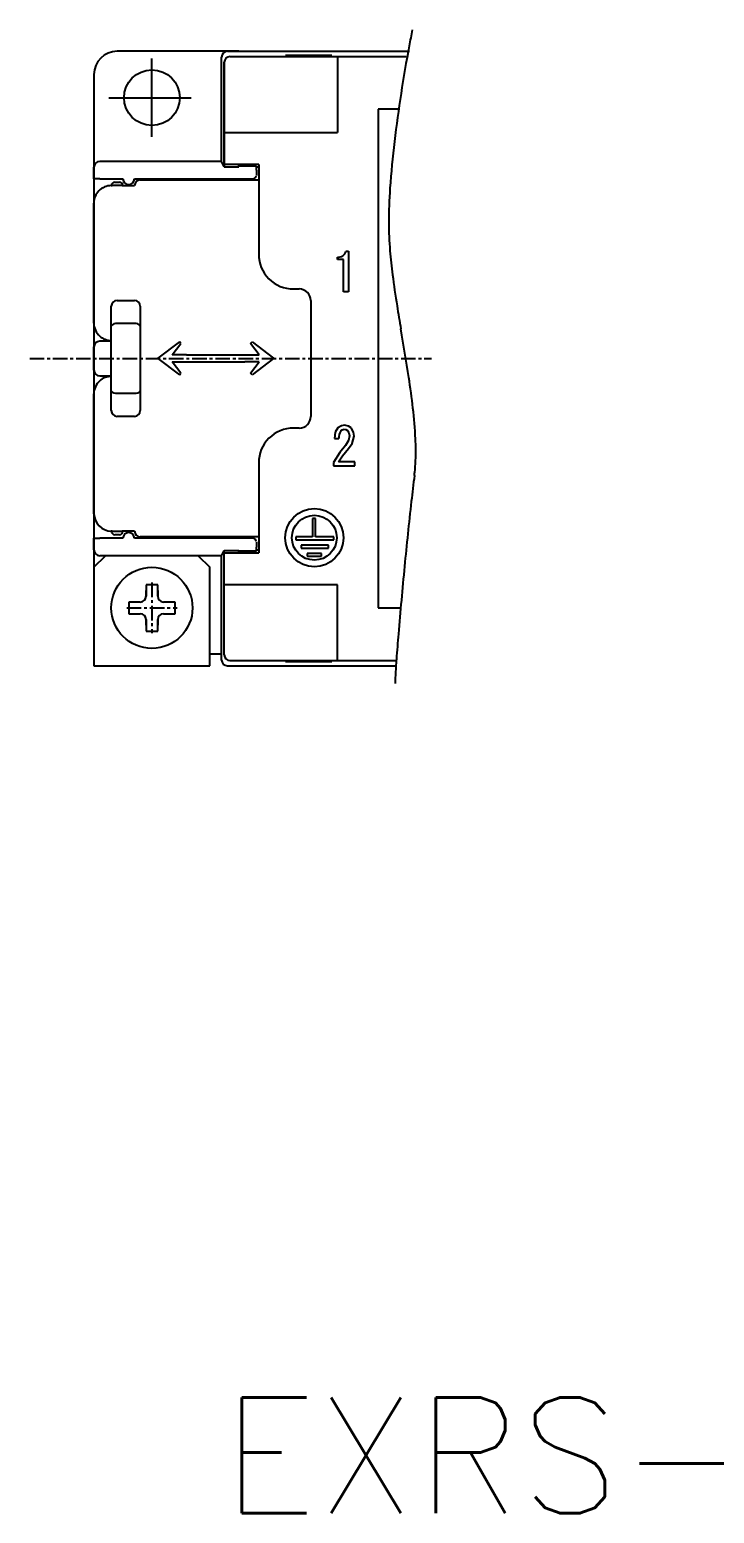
# Model space of a CAD drawing. Extents: x 176 to 427, y 225 to 355.
# Drawn here: x 175.6 to 234.6, y 224.8 to 352.7 of the extents above; entities that cross this region are included whole.
import ezdxf

# ---------------------------------------------------------------- set-up
doc = ezdxf.new("R2010")
doc.units = 0
doc.linetypes.add('CENTER', pattern=[2, 1.25, -0.25, 0.25, -0.25])
doc.layers.get('0').update_dxf_attribs({"linetype": 'CONTINUOUS'})
doc.layers.add('CENTER', color=1, linetype='CENTER')
doc.styles.get("Standard").update_dxf_attribs({"font": 'txt.shx'})

msp = doc.modelspace()

# ---------------------------------------------------------------- linework, layer by layer
at = {"color": 7, "linetype": 'CONTINUOUS'}
for p, q in [((193.66479, 350.8536), (183.16491, 350.8536)), ((192.66484, 350.8536), (194.81502, 350.8536)), ((194.81502, 350.8536), (205.51446, 350.8536)), ((205.51446, 350.8536), (208.35347, 350.8536)), ((186.16503, 343.47812), (186.16503, 350.22866)), ((192.16473, 341.35285), (192.16473, 350.35349)), ((192.39489, 343.85314), (192.39489, 349.90347)), ((192.39489, 349.90347), (192.39489, 343.85314)), ((192.895, 350.40358), (202.16423, 350.40358)), ((192.895, 350.40358), (202.16423, 350.40358)), ((201.66494, 350.48589), (197.66459, 350.48589)), ((197.66459, 350.46098), (201.66494, 350.46098)), ((202.16423, 350.40358), (208.06402, 350.40358)), ((202.16423, 350.40358), (202.16423, 343.85314)), ((181.16474, 348.85343), (181.16474, 302.85411)), ((182.46552, 346.85326), (189.53963, 346.85326)), ((207.42934, 345.85331), (205.66446, 345.85331)), ((205.66446, 345.85331), (205.66446, 302.85411)), ((192.39489, 343.85314), (192.39489, 340.89986)), ((192.39489, 341.10294), (192.39489, 343.85314)), ((192.39489, 343.85314), (202.16423, 343.85314)), ((181.16474, 340.113), (181.16474, 340.85275)), ((192.16473, 341.35285), (181.66458, 341.35285)), ((192.39489, 340.89986), (192.16473, 341.35285)), ((192.89879, 341.10294), (192.39489, 341.10294)), ((192.39489, 340.89986), (193.66479, 340.89986)), ((193.39863, 341.10294), (192.89879, 341.10294)), ((195.36441, 341.10294), (193.39863, 341.10294)), ((193.66479, 340.89986), (193.66479, 341.10294)), ((193.66479, 340.96593), (195.16431, 340.96593)), ((195.16431, 340.61311), (195.16431, 340.95726)), ((195.36441, 340.85275), (195.16431, 340.85275)), ((195.16431, 340.61311), (195.16431, 340.15416)), ((195.36441, 341.10294), (195.36441, 339.76588)), ((181.16474, 339.85415), (181.16474, 340.113)), ((181.66458, 339.85415), (181.16474, 339.85415)), ((181.16474, 339.85415), (181.16474, 325.35447)), ((181.66458, 339.85415), (183.66475, 339.85415)), ((182.6648, 339.26604), (182.73168, 339.26604)), ((183.59787, 339.26604), (182.73168, 339.26604)), ((182.96482, 339.56605), (183.36474, 339.56605)), ((183.59787, 339.26604), (184.66497, 339.26604)), ((184.66497, 339.85415), (194.86511, 339.85415)), ((185.16508, 339.76588), (195.36441, 339.76588)), ((195.36441, 339.76588), (195.36441, 333.35353)), ((181.16474, 327.41638), (181.16474, 337.76571)), ((202.15286, 332.89051), (202.15286, 333.1028)), ((202.67978, 332.89051), (202.15286, 332.89051)), ((202.67978, 330.10565), (202.67978, 332.89051)), ((202.88935, 333.60534), (203.10461, 333.60534)), ((203.10461, 333.60534), (203.10461, 330.10565)), ((198.36453, 330.35341), (198.86464, 330.35341)), ((182.6648, 327.15914), (182.6648, 328.86499)), ((183.16491, 329.36645), (184.66497, 329.36645)), ((185.16508, 328.86499), (185.16508, 327.15914)), ((199.86459, 329.35346), (199.86459, 319.35396)), ((203.10461, 330.10565), (202.67978, 330.10565)), ((182.6648, 321.57318), (182.6648, 327.15914)), ((184.66497, 327.36628), (183.16491, 327.36628)), ((185.16508, 327.15914), (185.16508, 321.57318)), ((181.16474, 323.3543), (181.16474, 325.35447)), ((182.6648, 325.85296), (181.66458, 325.85296)), ((182.6648, 322.85419), (182.6648, 325.85296)), ((188.53887, 325.78689), (186.68193, 324.38674)), ((187.92043, 324.67944), (188.66884, 325.65746)), ((188.66884, 325.65746), (188.53887, 325.78689)), ((194.66122, 325.65746), (194.79228, 325.78689)), ((195.41071, 324.67944), (194.66122, 325.65746)), ((194.79228, 325.78689), (196.64894, 324.38674)), ((186.68193, 324.35452), (188.53887, 322.95275)), ((189.15649, 324.67944), (187.92043, 324.67944)), ((188.66884, 323.0838), (187.92043, 324.06317)), ((187.92043, 324.06317), (194.17438, 324.06317)), ((189.15649, 324.67944), (195.41071, 324.67944)), ((195.41071, 324.06317), (194.17438, 324.06317)), ((194.66122, 323.0838), (195.41071, 324.06317)), ((196.64894, 324.35452), (194.79228, 322.95275)), ((181.16474, 323.3543), (181.16474, 308.85462)), ((181.66458, 322.85419), (182.6648, 322.85419)), ((188.53887, 322.95275), (188.66884, 323.0838)), ((194.79228, 322.95275), (194.66122, 323.0838)), ((181.16474, 310.96662), (181.16474, 321.31595)), ((182.6648, 319.86571), (182.6648, 321.57318)), ((183.16491, 321.36604), (184.66497, 321.36604)), ((185.16508, 321.57318), (185.16508, 319.86571)), ((184.66497, 319.36587), (183.16491, 319.36587)), ((202.76507, 318.59987), (202.49132, 318.5625)), ((203.11165, 318.52757), (202.76507, 318.59987)), ((198.86464, 318.35401), (198.36453, 318.35401)), ((201.96982, 318.00553), (201.88534, 317.45072)), ((201.88534, 317.45072), (202.28039, 317.45072)), ((202.1905, 318.38461), (201.96982, 318.00553)), ((202.49132, 318.5625), (202.1905, 318.38461)), ((202.44204, 318.11519), (202.55441, 318.2059)), ((202.55441, 318.2059), (202.72906, 318.2587)), ((202.72906, 318.2587), (202.86607, 318.24028)), ((202.86607, 318.24028), (203.01634, 318.1512)), ((203.01634, 318.1512), (203.13413, 317.96329)), ((203.17799, 317.6844), (203.10434, 317.29124)), ((203.33991, 318.36646), (203.11165, 318.52757)), ((203.13413, 317.96329), (203.17799, 317.6844)), ((203.54976, 317.99903), (203.33991, 318.36646)), ((203.41275, 317.02155), (203.59119, 317.66653)), ((203.59119, 317.66653), (203.54976, 317.99903)), ((202.34565, 316.2393), (201.81332, 315.38584)), ((202.83682, 316.85828), (202.34565, 316.2393)), ((202.59936, 315.96339), (203.10624, 316.58887)), ((203.10434, 317.29124), (202.83682, 316.85828)), ((203.10624, 316.58887), (203.41275, 317.02155)), ((195.36441, 315.35362), (195.36441, 308.96645)), ((201.81332, 315.38584), (201.81332, 315.09991)), ((201.81332, 315.09991), (203.64507, 315.09991)), ((202.24438, 315.43999), (202.59936, 315.96339)), ((203.64507, 315.43999), (202.24438, 315.43999)), ((203.64507, 315.09991), (203.64507, 315.43999)), ((200.2656, 310.5694), (200.00945, 310.5694)), ((200.00945, 310.5694), (200.00945, 308.9789)), ((200.2656, 308.9789), (200.2656, 310.5694)), ((181.16474, 308.59441), (181.16474, 308.85462)), ((181.16474, 308.85462), (181.66458, 308.85462)), ((181.16474, 307.8544), (181.16474, 308.59441)), ((183.66475, 308.85462), (181.66458, 308.85462)), ((182.73168, 309.46629), (182.6648, 309.46629)), ((182.73168, 309.46629), (183.59787, 309.46629)), ((183.36474, 309.16628), (182.96482, 309.16628)), ((184.66497, 309.46629), (183.59787, 309.46629)), ((194.86511, 308.85462), (184.66497, 308.85462)), ((195.36441, 308.96645), (185.16508, 308.96645)), ((195.16431, 308.55461), (195.16431, 308.09565)), ((195.36441, 308.96645), (195.36441, 307.60448)), ((200.00945, 308.9789), (198.57302, 308.9789)), ((198.57302, 308.9789), (198.57302, 308.72249)), ((198.57302, 308.72249), (201.84337, 308.72249)), ((201.84337, 308.9789), (200.2656, 308.9789)), ((201.84337, 308.72249), (201.84337, 308.9789)), ((181.16474, 306.35434), (182.16551, 307.35456)), ((192.16473, 307.35456), (181.66458, 307.35456)), ((190.16456, 307.35456), (182.16551, 307.35456)), ((190.16456, 307.35456), (191.16478, 306.35434)), ((192.16473, 307.35456), (192.39489, 307.80756)), ((192.16473, 298.3556), (192.16473, 307.35456)), ((192.39489, 304.85428), (192.39489, 307.80756)), ((192.39489, 307.80756), (193.66479, 307.80756)), ((192.39489, 304.85428), (192.39489, 307.60448)), ((192.39489, 307.60448), (192.89879, 307.60448)), ((192.89879, 307.60448), (193.39863, 307.60448)), ((193.39863, 307.60448), (195.36441, 307.60448)), ((193.66479, 307.60448), (193.66479, 307.80756)), ((195.16431, 307.74122), (193.66479, 307.74122)), ((195.16431, 307.75151), (195.16431, 308.09565)), ((195.16431, 307.8544), (195.36441, 307.8544)), ((199.03468, 308.26055), (199.03468, 308.00441)), ((201.39444, 308.26055), (199.03468, 308.26055)), ((199.03468, 308.00441), (201.39444, 308.00441)), ((200.77871, 307.54247), (199.54752, 307.54247)), ((199.54752, 307.54247), (199.54752, 307.29878)), ((199.54752, 307.29878), (200.77871, 307.29878)), ((200.77871, 307.29878), (200.77871, 307.54247)), ((201.39444, 308.00441), (201.39444, 308.26055)), ((181.16474, 306.35434), (181.16474, 297.85549)), ((191.16478, 298.85544), (191.16478, 306.35434)), ((186.66515, 304.85428), (185.66492, 304.85428)), ((185.66492, 304.85428), (185.66492, 303.85406)), ((185.66492, 304.85428), (185.66492, 303.85406)), ((186.66515, 304.85428), (185.66492, 304.85428)), ((186.66515, 303.85406), (186.66515, 304.85428)), ((186.66515, 303.85406), (186.66515, 304.85428)), ((202.16423, 304.85428), (192.39489, 304.85428)), ((192.39489, 298.80562), (192.39489, 304.85428)), ((192.39489, 298.804), (192.39489, 304.85428)), ((202.16423, 298.30551), (202.16423, 304.85428)), ((185.16508, 303.35422), (184.16486, 303.35422)), ((184.16486, 303.35422), (184.16486, 302.354)), ((184.16486, 303.35422), (184.16486, 302.354)), ((185.16508, 303.35422), (184.16486, 303.35422)), ((185.66492, 303.85406), (185.66492, 304.35417)), ((185.66492, 303.85406), (185.66492, 304.35417)), ((186.66515, 304.35417), (186.66515, 303.85406)), ((186.66515, 304.35417), (186.66515, 303.85406)), ((188.16439, 303.35422), (187.16498, 303.35422)), ((188.16439, 303.35422), (187.16498, 303.35422)), ((188.16439, 302.354), (188.16439, 303.35422)), ((188.16439, 302.354), (188.16439, 303.35422)), ((184.16486, 302.354), (185.16508, 302.354)), ((184.16486, 302.354), (185.16508, 302.354)), ((187.16498, 302.354), (188.16439, 302.354)), ((187.16498, 302.354), (188.16439, 302.354)), ((205.66446, 302.85411), (207.59911, 302.85411)), ((185.66492, 301.35405), (185.66492, 301.85389)), ((185.66492, 301.85389), (185.66492, 300.85394)), ((185.66492, 301.85389), (185.66492, 300.85394)), ((185.66492, 301.35405), (185.66492, 301.85389)), ((185.66492, 300.85394), (186.66515, 300.85394)), ((185.66492, 300.85394), (186.66515, 300.85394)), ((186.66515, 300.85394), (186.66515, 301.85389)), ((186.66515, 301.85389), (186.66515, 301.35405)), ((186.66515, 301.85389), (186.66515, 301.35405)), ((186.66515, 300.85394), (186.66515, 301.85389)), ((192.16473, 298.85544), (191.16478, 298.85544)), ((191.16478, 297.85549), (191.16478, 298.85544)), ((192.89419, 298.30551), (192.895, 298.30551)), ((192.895, 298.30551), (202.16423, 298.30551)), ((192.895, 298.30551), (202.16423, 298.30551)), ((201.66494, 298.24676), (197.66459, 298.24676)), ((197.66459, 298.2232), (201.66494, 298.2232)), ((202.16423, 298.30551), (207.22626, 298.30551)), ((181.16474, 297.85549), (191.16478, 297.85549)), ((192.66484, 297.85549), (194.81502, 297.85549)), ((194.81502, 297.85549), (205.51446, 297.85549)), ((205.51446, 297.85549), (207.15992, 297.85549))]:
    msp.add_line(p, q, dxfattribs=at)
for centre, radius in [((186.16503, 346.85326), 2.39996), ((200.16244, 308.9058), 2.51165), ((200.16217, 308.9058), 1.93397), ((186.16503, 302.85411), 3.49982), ((186.16503, 302.85411), 3.49982)]:
    msp.add_circle(centre, radius, dxfattribs=at)
for centre, radius, start, end in [((304.10064, 333.63702), 97.38753, 168.70144, 169.52959), ((183.16491, 348.85343), 2.00017, 90, 179.99997), ((192.68349, 350.33484), 0.51909, 92.058365, 177.9416), ((343.48351, 326.2671), 137.45398, 169.49197, 172.98153), ((192.91364, 349.88482), 0.51909, 92.058365, 177.9416), ((192.91364, 349.88482), 0.51909, 92.058365, 177.9416), ((289.51652, 333.17148), 83.04813, 173.15985, 175.94165), ((181.68341, 340.8342), 0.519, 92.079009, 177.95199), ((182.66494, 337.76584), 1.5002, 90.005171, 180.00518), ((182.97637, 339.25448), 0.31178, 92.124509, 177.87546), ((183.35315, 339.25445), 0.31182, 2.130858, 87.869132), ((184.18365, 339.87293), 0.51923, 182.07313, 267.92689), ((184.14603, 339.87298), 0.51929, 272.07874, 357.92127), ((185.18365, 339.24719), 0.51902, 92.049966, 177.91897), ((194.85649, 340.16389), 0.30987, 271.59485, 350.54735), ((254.34259, 335.80733), 47.77589, 176.10944, 179.67147), ((234.33489, 336.12704), 27.76745, 180.0945, 185.12896), ((198.36453, 333.35353), 3.00012, 179.99997, 270.00002), ((202.24137, 333.76403), 0.66713, 262.37619, 346.23939), ((253.23447, 337.58901), 46.72263, 184.84267, 187.3889), ((287.70253, 341.92386), 81.46223, 187.29474, 189.19695), ((198.82706, 329.31588), 1.03821, 2.074286, 87.925704), ((183.184, 328.8473), 0.5195, 92.105941, 178.04892), ((184.64487, 328.84629), 0.52055, 2.058513, 87.786582), ((422.24478, 363.19779), 217.67566, 189.0645, 189.59794), ((182.68775, 327.42545), 1.52303, 180.3415, 227.79427), ((182.66951, 327.43216), 1.51586, 228.47538, 269.82217), ((183.0548, 326.92484), 0.45497, 75.993962, 149.00323), ((184.76209, 326.89345), 0.4827, 33.396431, 101.60633), ((14.59548, 293.032), 195.97027, 8.716129, 9.953144), ((181.6833, 325.33435), 0.51894, 92.066566, 177.778), ((181.6836, 323.37303), 0.5192, 182.06811, 267.90089), ((182.68371, 321.30731), 1.51899, 132.13839, 179.67415), ((182.67121, 321.29972), 1.5163, 90.242102, 131.59573), ((134.54274, 311.3707), 74.62923, 6.709503, 8.754355), ((183.0682, 321.83983), 0.48356, 213.46532, 281.53748), ((184.74979, 321.86857), 0.50964, 260.42047, 324.57676), ((168.63408, 315.45199), 40.2946, 2.804174, 6.609596), ((183.18338, 319.88445), 0.51891, 182.07003, 267.96102), ((184.64635, 319.88462), 0.51908, 272.05632, 357.91265), ((198.82677, 319.39183), 1.03851, 272.08994, 357.91007), ((198.36467, 315.35375), 3.00026, 90.002585, 180.00259), ((203.38129, 317.5348), 1.1041, 148.2866, 184.3672), ((185.22244, 316.3838), 23.68081, 358.01718, 2.515909), ((193.04851, 316.17835), 15.85246, 353.08386, 357.78058), ((408.53501, 289.44314), 201.28643, 172.91517, 173.55758), ((182.72159, 311.02312), 1.55787, 182.07868, 267.911), ((558.26467, 272.58341), 351.96231, 173.56524, 174.48065), ((182.97603, 309.4775), 0.31142, 182.06291, 267.93711), ((183.35355, 309.47748), 0.31141, 272.06022, 357.93978), ((184.1837, 308.83578), 0.51929, 92.078703, 177.92126), ((184.14608, 308.83584), 0.51923, 2.073135, 87.926855), ((185.18341, 309.48489), 0.51877, 182.05529, 267.97576), ((194.85476, 308.54316), 0.31163, 9.465716, 88.095899), ((181.68331, 307.87312), 0.5189, 182.06795, 267.93207), ((631.60756, 265.02572), 425.69235, 174.4176, 175.20603), ((185.14627, 303.87287), 0.51899, 272.07696, 357.92304), ((185.14627, 303.87287), 0.51899, 272.07696, 357.92304), ((187.18357, 303.87264), 0.51876, 182.05321, 267.94681), ((187.18357, 303.87264), 0.51876, 182.05321, 267.94681), ((185.14614, 301.83522), 0.51912, 2.060876, 87.908084), ((185.14614, 301.83522), 0.51912, 2.060876, 87.908084), ((187.18363, 301.83553), 0.51881, 92.059118, 177.97188), ((187.18363, 301.83553), 0.51881, 92.059118, 177.97188), ((406.62126, 283.95902), 199.91082, 175.22449, 175.84918), ((192.68349, 298.37425), 0.51909, 182.05839, 267.94163), ((192.91364, 298.82427), 0.51909, 182.05839, 267.94163), ((192.91227, 298.82292), 0.51773, 182.09473, 267.99858), ((278.41636, 293.18443), 71.37452, 175.78593, 176.91457), ((221.74279, 296.18365), 14.62161, 176.69685, 179.38731)]:
    msp.add_arc(centre, radius, start, end, dxfattribs=at)
at = {"layer": 'CENTER', "color": 1, "linetype": 'CENTER'}
for p, q in [((175.63402, 324.35452), (210.26429, 324.35452)), ((186.16503, 305.0292), (186.16503, 300.68037)), ((183.98995, 302.85411), (188.33958, 302.85411))]:
    msp.add_line(p, q, dxfattribs=at)

# ---------------------------------------------------------------- texts
at = {"color": 7, "linetype": 'CONTINUOUS'}
msp.add_text('EXRS-NF1', height=10, dxfattribs=at).set_placement((192.19081, 224.76822))

doc.saveas('drawing.dxf')
